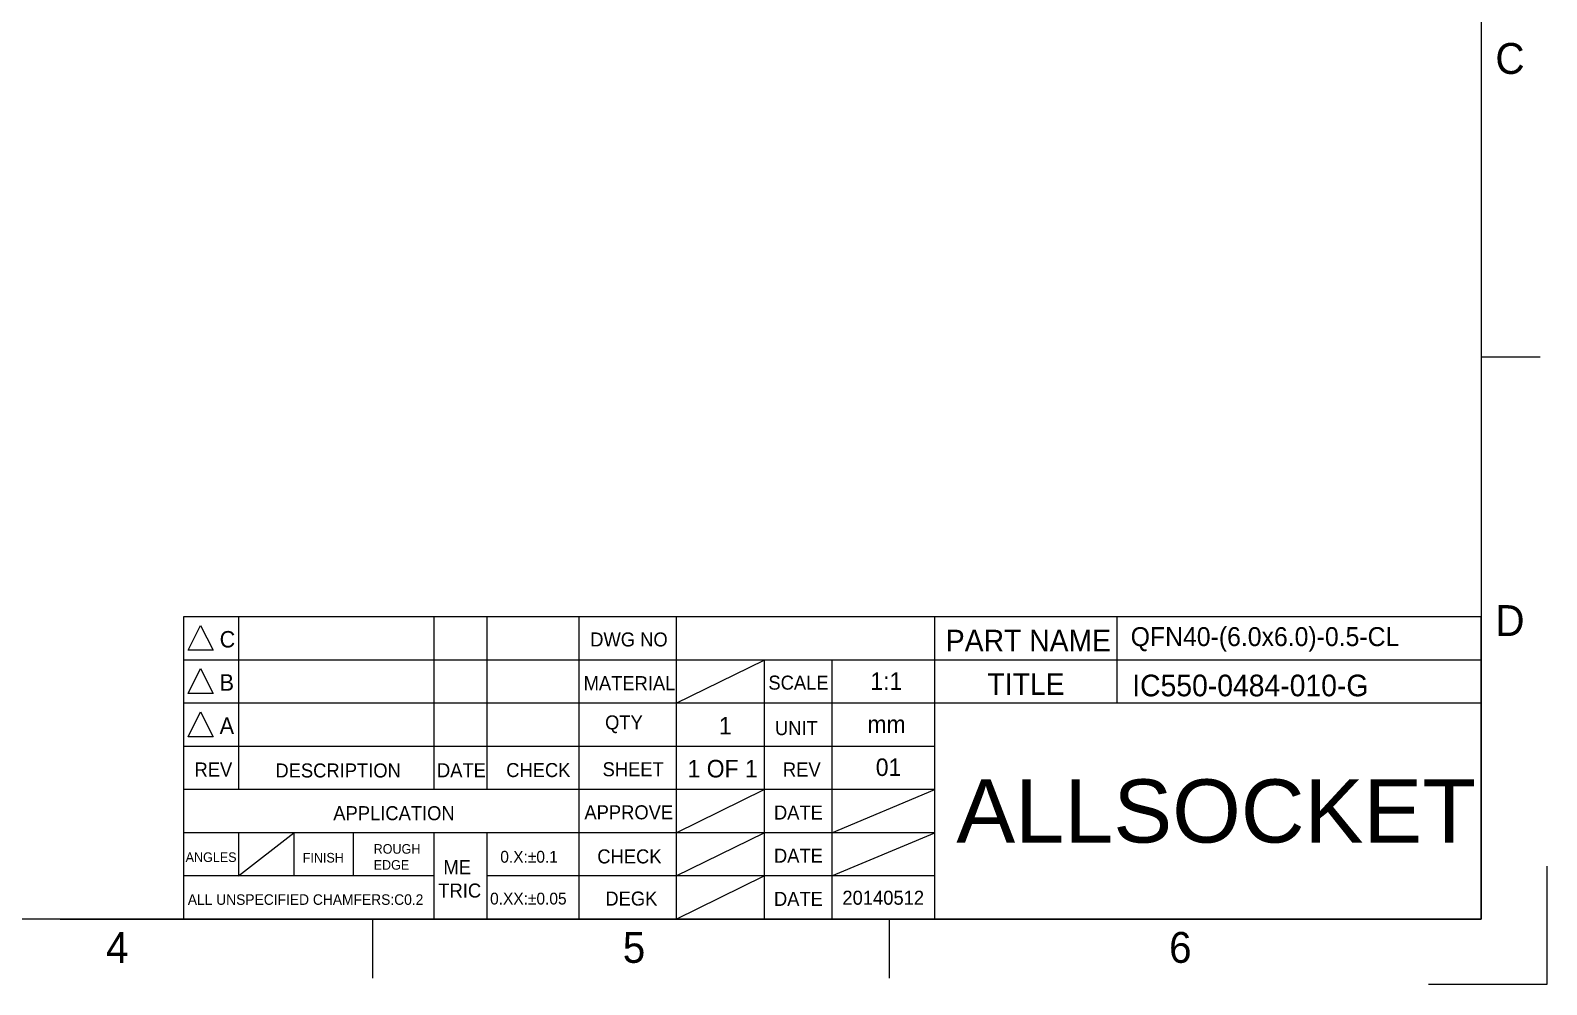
# Model space of a CAD drawing. Header units: millimetres. Extents: x 1756 to 1863, y -828 to -753.
# Drawn here: x 1814.89 to 1862.91, y -828.35 to -798.13 of the extents above; entities that cross this region are included whole.
import ezdxf

# ---------------------------------------------------------------- set-up
doc = ezdxf.new("R2010")
doc.units = ezdxf.units.MM
doc.header["$LTSCALE"] = 30.734
doc.layers.get('0').update_dxf_attribs({"linetype": 'CONTINUOUS'})
doc.layers.add('DIM', color=3, linetype='CONTINUOUS')
doc.layers.add('TuKuang', color=7, linetype='CONTINUOUS')
doc.styles.add('1', font='romans.shx', dxfattribs={"height": 2.5})
doc.styles.add('2', font='romans.shx', dxfattribs={"bigfont": 'bigfont.shx'})
doc.styles.add('GB', font='', dxfattribs={"height": 4})
doc.styles.add('ROMANS', font='romans.shx')
doc.styles.get('GB').set_extended_font_data('KaiTi_GB2312')

# ---------------------------------------------------------------- blocks, each defined once
blk = doc.blocks.new('asdf456')
at = {"layer": 'TuKuang', "color": 8}
for p, q in [((1548.39, 152.964), (1548.39, 15.774)), ((1548.39, 50.071), (1552, 50.071)), ((1548.39, 15.774), (1350.046, 15.774)), ((1480.748, 15.774), (1480.748, 12.163)), ((1512.277, 15.774), (1512.277, 12.163))]:
    blk.add_line(p, q, dxfattribs=at)
blk.add_lwpolyline([(1552.39, 18.994), (1552.39, 11.774), (1545.169, 11.774)], dxfattribs=at)
at = {"color": 8, "char_height": 1.88441, "attachment_point": 1, "style": '1'}
for s, insert, width in [('{\\f@Gulim|b0|i0|c134|p34;C}', (1549.26, 69.226), 9.04157), ('{\\f@Gulim|b0|i0|c134|p34;D}', (1549.26, 34.929), 9.04157), ('{\\f@Gulim|b0|i0|c134|p34;4}', (1464.486, 14.989), 8.30081), ('{\\f@Gulim|b0|i0|c134|p34;5}', (1496.016, 14.989), 8.30081), ('{\\f@Gulim|b0|i0|c134|p34;6}', (1529.351, 14.989), 8.30081)]:
    blk.add_mtext(s, dxfattribs=dict(at, insert=insert, width=width))

msp = doc.modelspace()

# ---------------------------------------------------------------- linework, layer by layer
at = {"color": 8}
for p, q in [((1821.481, -816.702), (1821.481, -822.172)), ((1827.67, -816.702), (1827.67, -822.172)), ((1829.347, -816.702), (1829.347, -822.172)), ((1832.262, -816.702), (1832.262, -826.274)), ((1835.345, -816.702), (1835.345, -826.274)), ((1843.531, -826.274), (1843.531, -816.702)), ((1849.294, -816.702), (1849.294, -819.437)), ((1860.831, -818.07), (1819.739, -818.07)), ((1835.345, -819.437), (1838.133, -818.07)), ((1838.133, -818.07), (1838.133, -826.274)), ((1840.271, -818.07), (1840.271, -826.274)), ((1832.262, -819.437), (1819.739, -819.437)), ((1860.831, -819.437), (1832.262, -819.437)), ((1843.531, -820.804), (1819.739, -820.804)), ((1843.531, -822.172), (1819.739, -822.172)), ((1835.345, -823.539), (1838.133, -822.172)), ((1840.271, -823.539), (1843.531, -822.172)), ((1843.531, -823.539), (1819.739, -823.539)), ((1821.481, -823.539), (1821.481, -824.906)), ((1821.481, -824.906), (1823.234, -823.539)), ((1823.234, -823.539), (1823.234, -824.906)), ((1825.117, -823.539), (1825.117, -824.906)), ((1827.67, -823.539), (1827.67, -826.274)), ((1829.347, -823.539), (1829.347, -826.274)), ((1835.345, -824.906), (1838.133, -823.539)), ((1840.271, -824.906), (1843.531, -823.539)), ((1827.67, -824.906), (1819.739, -824.906)), ((1843.531, -824.906), (1829.347, -824.906)), ((1835.345, -826.274), (1838.133, -824.906))]:
    msp.add_line(p, q, dxfattribs=at)
at = {"color": 8, "lineweight": 25, "ltscale": 10}
for p, q in [((1819.889, -817.763), (1820.283, -816.975)), ((1820.283, -816.975), (1820.677, -817.763)), ((1819.889, -819.13), (1820.283, -818.342)), ((1820.283, -818.342), (1820.677, -819.13)), ((1819.889, -820.503), (1820.283, -819.714)), ((1820.283, -819.714), (1820.677, -820.503))]:
    msp.add_line(p, q, dxfattribs=at)
at = {"color": 8}
msp.add_lwpolyline([(1860.831, -826.274), (1860.831, -816.702), (1819.739, -816.702), (1819.739, -826.274)], close=True, dxfattribs=at)
at = {"color": 8, "lineweight": 25, "ltscale": 10}
for points in [[(1820.677, -817.763), (1819.889, -817.763)], [(1820.677, -819.13), (1819.889, -819.13)], [(1820.677, -820.503), (1819.889, -820.503)]]:
    msp.add_lwpolyline(points, dxfattribs=at)
at = {"layer": 'TuKuang', "color": 8}
msp.add_lwpolyline([(1815.835, -826.274), (1860.11, -826.274)], dxfattribs=at)

# ---------------------------------------------------------------- block references
at = {"xscale": 0.518942464007705, "yscale": 0.518942464007705, "zscale": 0.518942464007705}
msp.add_blockref('asdf456', (1057.306, -834.459), dxfattribs=at)

# ---------------------------------------------------------------- texts
at = {"color": 8, "lineweight": 25, "ltscale": 10, "char_height": 0.52053, "width": 0.67136, "attachment_point": 1, "style": '2'}
for s, insert in [('{\\f@Gulim|b0|i0|c134|p34;C}', (1820.888, -817.153)), ('{\\f@Gulim|b0|i0|c134|p34;B}', (1820.888, -818.521)), ('{\\f@Gulim|b0|i0|c134|p34;A}', (1820.888, -819.888))]:
    msp.add_mtext(s, dxfattribs=dict(at, insert=insert))
at = {"color": 0, "linetype": 'ByBlock', "insert": (1844.215, -821.85), "char_height": 2, "attachment_point": 1, "style": 'ROMANS'}
msp.add_mtext_dynamic_manual_height_columns('{\\fSansSerif|b0|i0|c2|p2;ALLSOCKET}', width=14.96325, gutter_width=2.25, heights=[0], dxfattribs=at)
at = {"layer": 'DIM', "color": 8, "linetype": 'ByBlock', "lineweight": 25, "attachment_point": 7, "style": 'GB'}
for s, insert, char_height, width in [('{\\f@Gulim|b0|i0|c134|p34;DWG NO}', (1832.621, -817.648), 0.44422, 3.71193), ('{\\f@Gulim|b0|i0|c134|p34;PART NAME}', (1843.881, -817.798), 0.68553, 5.51269), ('{\\f@Gulim|b0|i0|c134|p34;QFN40-(6.0x6.0)-0.5-CL}', (1849.735, -817.81), 0.6, 3.05386), ('{\\f@Gulim|b0|i0|c134|p34;MATERIAL}', (1832.412, -819.025), 0.44422, 1.55685), ('{\\f@Gulim|b0|i0|c134|p34;SCALE}', (1838.263, -819.015), 0.44422, 1.55685), ('{\\f@Gulim|b0|i0|c134|p34;1:1}', (1841.492, -819.015), 0.55528, 1.33831), ('{\\f@Gulim|b0|i0|c134|p34;TITLE}', (1845.198, -819.174), 0.68553, 3.05386), ('{\\f@Gulim|b0|i0|c134|p34;IC550-0484-010-G}', (1849.784, -819.229), 0.68553, 3.05386), ('{\\f@Gulim|b0|i0|c134|p34;  QTY}', (1832.769, -820.39), 0.44422, 1.55685), ('{\\f@Gulim|b0|i0|c134|p34;1}', (1836.697, -820.427), 0.55528, 0.96925), ('{\\f@Gulim|b0|i0|c134|p34;UNIT}', (1838.472, -820.455), 0.44422, 1.55685), ('{\\f@Gulim|b0|i0|c134|p34;mm}', (1841.398, -820.383), 0.55528, 1.33831), ('{\\f@Gulim|b0|i0|c134|p34;REV}', (1820.091, -821.759), 0.44422, 1.55685), ('{\\f@Gulim|b0|i0|c134|p34;DESCRIPTION}', (1822.653, -821.796), 0.44422, 1.55685), ('{\\f@Gulim|b0|i0|c134|p34;DATE}', (1827.768, -821.783), 0.44422, 1.55685), ('{\\f@Gulim|b0|i0|c134|p34;CHECK}', (1829.961, -821.783), 0.44422, 1.55685), ('{\\f@Gulim|b0|i0|c134|p34;SHEET}', (1833.012, -821.757), 0.44422, 1.55685), ('{\\f@Gulim|b0|i0|c134|p34;1 OF 1}', (1835.705, -821.795), 0.55528, 2.60519), ('{\\f@Gulim|b0|i0|c134|p34;REV}', (1838.723, -821.759), 0.44422, 1.55685), ('{\\f@Gulim|b0|i0|c134|p34;01}', (1841.663, -821.75), 0.55528, 1.33831), ('{\\f@Gulim|b0|i0|c134|p34;APPLICATION}', (1824.486, -823.148), 0.44422, 1.55685), ('{\\f@Gulim|b0|i0|c134|p34;APPROVE}', (1832.437, -823.121), 0.44422, 1.55685), ('{\\f@Gulim|b0|i0|c134|p34;DATE}', (1838.439, -823.121), 0.44422, 1.55685), ('{\\f@Gulim|b0|i0|c134|p34;ROUGH \\PEDGE}', (1825.764, -824.714), 0.30385, 1.22829), ('{\\f@Gulim|b0|i0|c134|p34;0.X:%%P0.1}', (1829.774, -824.493), 0.37481, 2.52294), ('{\\f@Gulim|b0|i0|c134|p34;CHECK}', (1832.846, -824.517), 0.44422, 1.55685), ('{\\f@Gulim|b0|i0|c134|p34;DATE}', (1838.439, -824.488), 0.44422, 1.55685), ('{\\f@Gulim|b0|i0|c134|p34; ME\\PTRIC}', (1827.812, -825.598), 0.44422, 1.55685), ('{\\f@Gulim|b0|i0|c134|p34;0.XX:%%P0.05}', (1829.451, -825.817), 0.37481, 2.81226), ('{\\f@Gulim|b0|i0|c134|p34;DEGK}', (1833.101, -825.852), 0.44422, 1.55685), ('{\\f@Gulim|b0|i0|c134|p34;DATE}', (1838.439, -825.855), 0.44422, 1.55685), ('{\\f@Gulim|b0|i0|c134|p34;20140512}', (1840.607, -825.825), 0.44422, 1.28893)]:
    msp.add_mtext(s, dxfattribs=dict(at, insert=insert, char_height=char_height, width=width))
at = {"layer": 'DIM', "color": 8, "linetype": 'ByBlock', "lineweight": 9, "attachment_point": 7, "style": 'GB'}
for s, insert, char_height, width in [('{\\f@Gulim|b0|i0|c134|p34;ANGLES}', (1819.81, -824.469), 0.30385, 1.647), ('{\\f@Gulim|b0|i0|c134|p34;FINISH}', (1823.517, -824.486), 0.30385, 1.42111), ('{\\f@Gulim|b0|i0|c134|p34;\\C8;ALL UNSPECIFIED CHAMFERS:C0.2}', (1819.879, -825.827), 0.33423, 7.928)]:
    msp.add_mtext(s, dxfattribs=dict(at, insert=insert, char_height=char_height, width=width))

doc.saveas('drawing.dxf')
